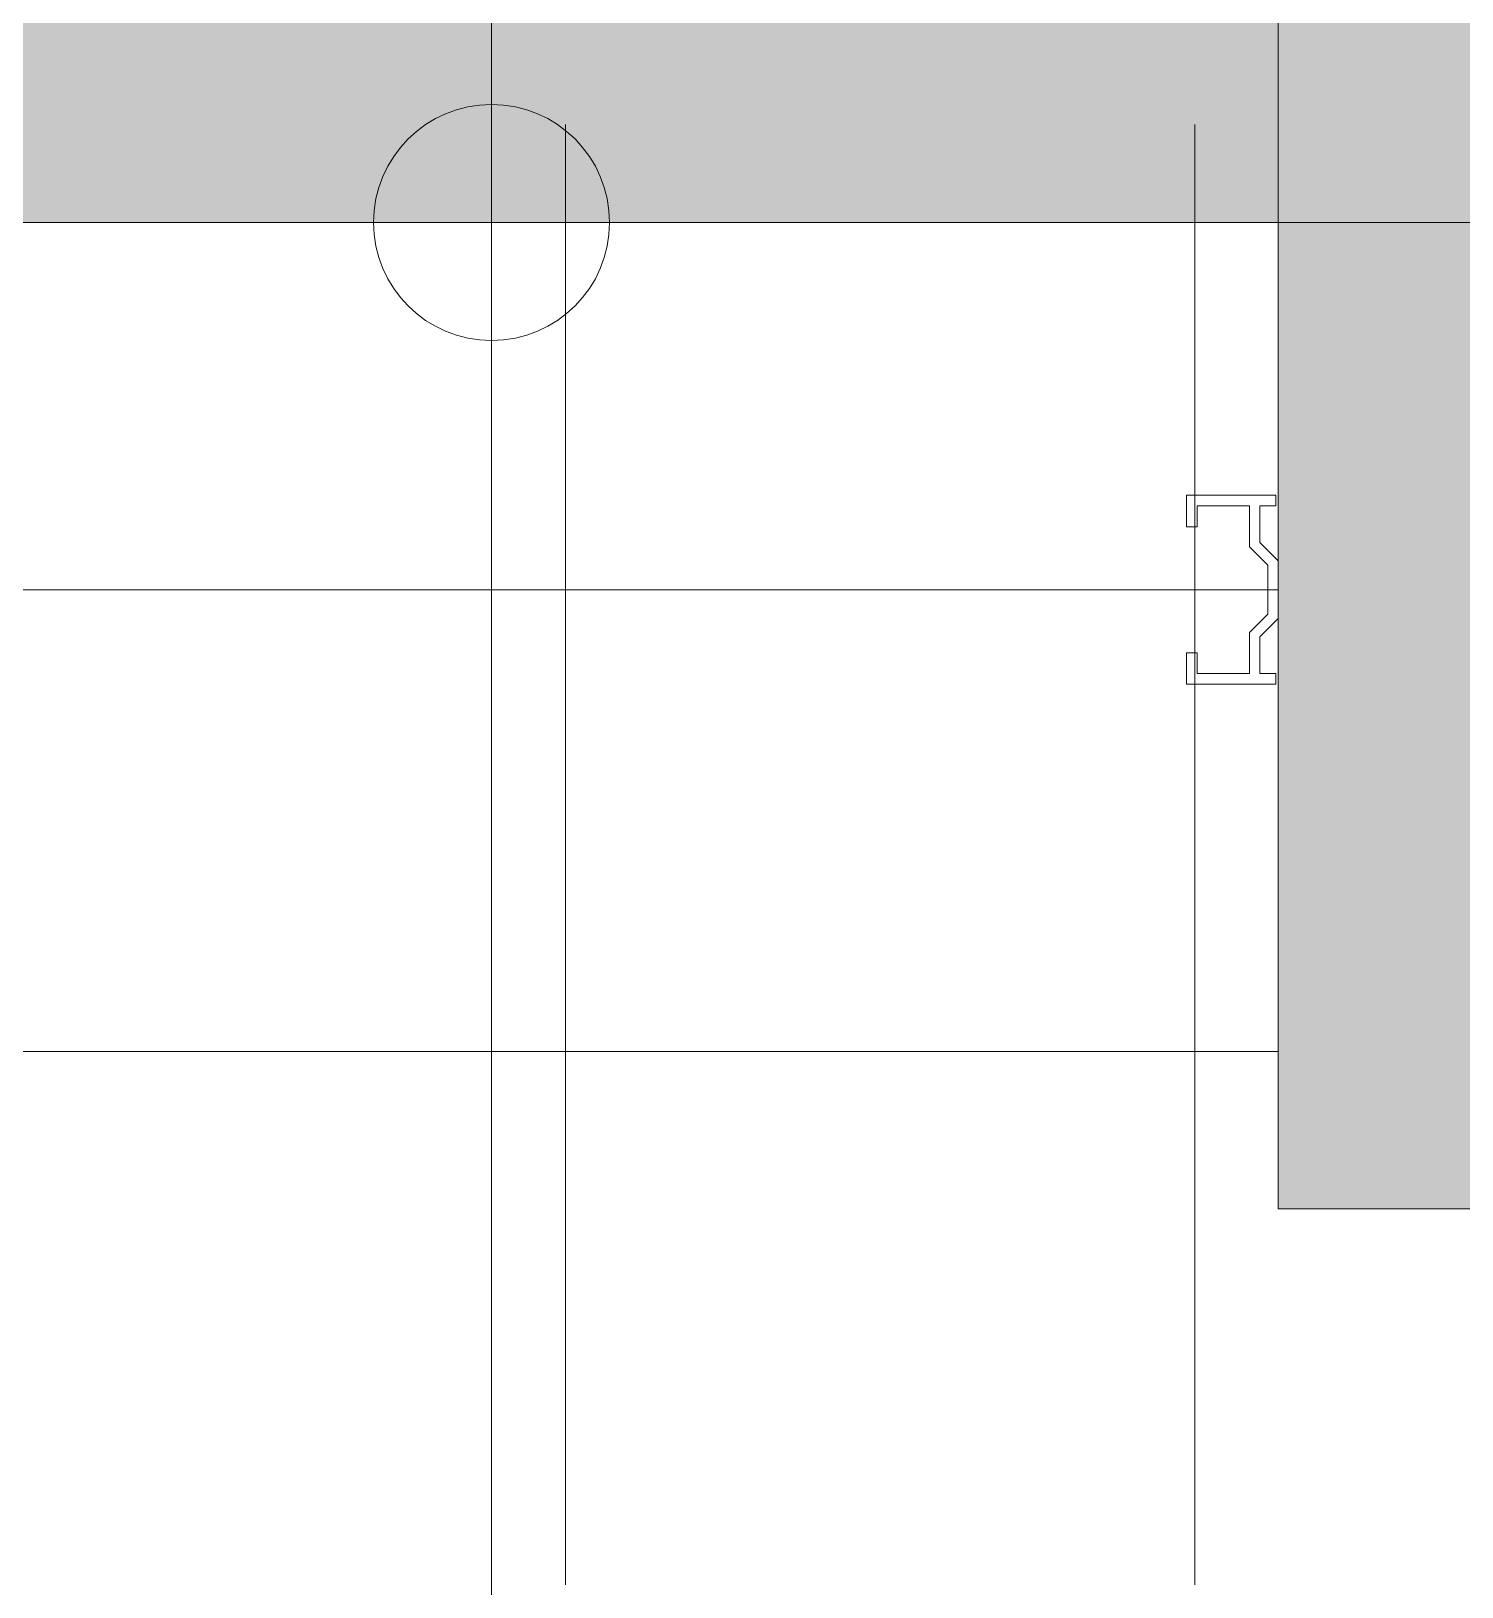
# Model space of a CAD drawing. Header units: metres. Extents: x 0.003 to 0.843, y 0.003 to 0.597.
# Drawn here: x 0.5597 to 0.56516, y 0.1558 to 0.16173 of the extents above; entities that cross this region are included whole.
import ezdxf

# ---------------------------------------------------------------- set-up
doc = ezdxf.new("R2010")
doc.units = ezdxf.units.M
for name, pattern in [('AUSGEZOGEN', [0]), ('STRICHLINIE', [19.05, 12.7, -6.35]), ('STRICHPUNKT', [25.4, 12.7, -6.35, 0, -6.35])]:
    doc.linetypes.add(name, pattern=pattern)
for name, color, linetype, lineweight in [('Allgemein', 7, 'AUSGEZOGEN', 18), ('Ausbau Raeume', 7, 'AUSGEZOGEN', 18), ('Bodenplatte', 7, 'AUSGEZOGEN', 18), ('Decke', 7, 'AUSGEZOGEN', 35), ('Rolladen', 7, 'AUSGEZOGEN', 13), ('Vermassung Decke', 180, 'STRICHLINIE', 25)]:
    doc.layers.add(name, color=color, linetype=linetype, lineweight=lineweight)

msp = doc.modelspace()

# ---------------------------------------------------------------- hatches: boundary and pattern name
at = {"layer": 'Allgemein', "linetype": 'AUSGEZOGEN', "lineweight": 13}
msp.add_hatch(color=32, dxfattribs=at).paths.add_polyline_path([(0.56526, 0.1593974), (0.56526, 0.1621714), (0.56446, 0.1621714), (0.56446, 0.1593974), (0.56446, 0.1585974), (0.56446, 0.1581174), (0.56446, 0.1576374), (0.56446, 0.1572374), (0.56526, 0.1572374), (0.56526, 0.1576374), (0.56526, 0.1581174), (0.56526, 0.1585974)])
at = {"layer": 'Bodenplatte', "linetype": 'AUSGEZOGEN', "lineweight": 13}
msp.add_hatch(color=71, dxfattribs=at).paths.add_polyline_path([(0.32236, 0.1625974), (0.32236, 0.1609974), (0.63436, 0.1609974), (0.63436, 0.1625974)])

# ---------------------------------------------------------------- linework, layer by layer
at = {"layer": 'Allgemein', "color": 7, "linetype": 'AUSGEZOGEN', "lineweight": 13}
for p, q in [((0.56446, 0.1621714), (0.56446, 0.1593974)), ((0.56446, 0.1593974), (0.56446, 0.1585974)), ((0.56446, 0.1585974), (0.56446, 0.1581174)), ((0.56446, 0.1581174), (0.56446, 0.1576374)), ((0.56446, 0.1576374), (0.56446, 0.1572374)), ((0.56446, 0.1572374), (0.56526, 0.1572374))]:
    msp.add_line(p, q, dxfattribs=at)
at = {"layer": 'Ausbau Raeume', "color": 254, "linetype": 'AUSGEZOGEN', "lineweight": 18}
for p, q in [((0.5617417, 0.1558034), (0.5617417, 0.1613714)), ((0.5641417, 0.1558034), (0.5641417, 0.1613714))]:
    msp.add_line(p, q, dxfattribs=at)
at = {"layer": 'Bodenplatte', "color": 92, "linetype": 'STRICHLINIE', "lineweight": 18}
msp.add_line((0.31916, 0.1609974), (0.63756, 0.1609974), dxfattribs=at)
at = {"layer": 'Decke', "color": 92, "linetype": 'STRICHPUNKT', "lineweight": 18}
msp.add_line((0.63756, 0.1609974), (0.31916, 0.1609974), dxfattribs=at)
at = {"layer": 'Rolladen', "color": 7, "linetype": 'AUSGEZOGEN', "lineweight": 13}
for p, q in [((0.56411, 0.1598374), (0.56411, 0.1599574)), ((0.56411, 0.1599574), (0.56445, 0.1599574)), ((0.56445, 0.1599174), (0.56445, 0.1599574)), ((0.56415, 0.1599174), (0.56435, 0.1599174)), ((0.56415, 0.1599174), (0.56415, 0.1598374)), ((0.56435, 0.1599174), (0.56435, 0.1597608)), ((0.56439, 0.1599174), (0.56445, 0.1599174)), ((0.56439, 0.1599174), (0.56439, 0.1597774)), ((0.56415, 0.1598374), (0.56411, 0.1598374)), ((0.56439, 0.1597774), (0.56446, 0.1597074)), ((0.56435, 0.1597608), (0.56442, 0.1596908)), ((0.56442, 0.1596908), (0.56442, 0.1595039)), ((0.56446, 0.1594874), (0.56446, 0.1597074)), ((0.56446, 0.1595474), (0.56446, 0.1596474)), ((0.56446, 0.1595374), (0.56446, 0.1595474)), ((0.56435, 0.1594339), (0.56442, 0.1595039)), ((0.56439, 0.1594174), (0.56446, 0.1594874)), ((0.56435, 0.1592774), (0.56435, 0.1594339)), ((0.56439, 0.1592774), (0.56439, 0.1594174)), ((0.56411, 0.1593574), (0.56411, 0.1592374)), ((0.56415, 0.1593574), (0.56411, 0.1593574)), ((0.56415, 0.1592774), (0.56415, 0.1593574)), ((0.56411, 0.1592374), (0.56445, 0.1592374)), ((0.56415, 0.1592774), (0.56435, 0.1592774)), ((0.56439, 0.1592774), (0.56445, 0.1592774)), ((0.56445, 0.1592374), (0.56445, 0.1592774))]:
    msp.add_line(p, q, dxfattribs=at)
at = {"layer": 'Rolladen', "color": 7, "linetype": 'STRICHPUNKT', "lineweight": 13}
for p, q in [((0.56446, 0.1595974), (0.50316, 0.1595974)), ((0.50316, 0.1578374), (0.56446, 0.1578374))]:
    msp.add_line(p, q, dxfattribs=at)
at = {"layer": 'Vermassung Decke', "color": 92, "linetype": 'AUSGEZOGEN', "lineweight": 13}
for p, q in [((0.56146, 0.1609974), (0.56146, 0.1625974)), ((0.56146, 0.1609974), (0.55996, 0.1609974)), ((0.56146, 0.1609974), (0.56296, 0.1609974)), ((0.56146, 0.1609974), (0.56146, 0.1609974)), ((0.56146, 0.1170974), (0.56146, 0.1609974))]:
    msp.add_line(p, q, dxfattribs=at)
msp.add_circle((0.56146, 0.1609974), 0.00045, dxfattribs=at)

doc.saveas('drawing.dxf')
